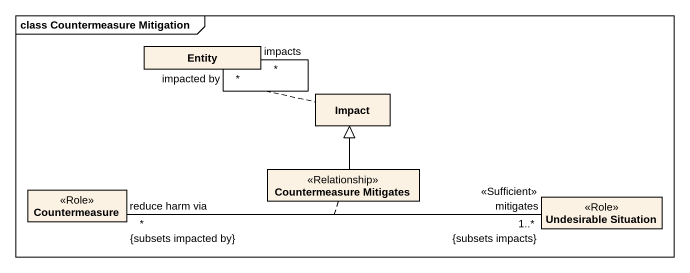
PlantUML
@startuml
mainframe class Countermeasure Mitigation
hide circle
hide empty members
class "Entity" as Entity_
class Impact
class Countermeasure <<Role>>
class "Countermeasure Mitigates" as Countermeasure_Mitigates <<Relationship>>
class "Undesirable Situation" as Undesirable_Situation <<Role>>
Entity_ "impacted by\n*" -- "impacts\n*" Entity_
(Entity_, Entity_) .. Impact
Countermeasure_Mitigates -up-|> Impact
Undesirable_Situation "mitigates\n1..*\n{subsets impacts}\n<<Sufficient>>" -left- "reduce harm via\n*\n{subsets impacted by}" Countermeasure
(Undesirable_Situation, Countermeasure) .. Countermeasure_Mitigates
@enduml
